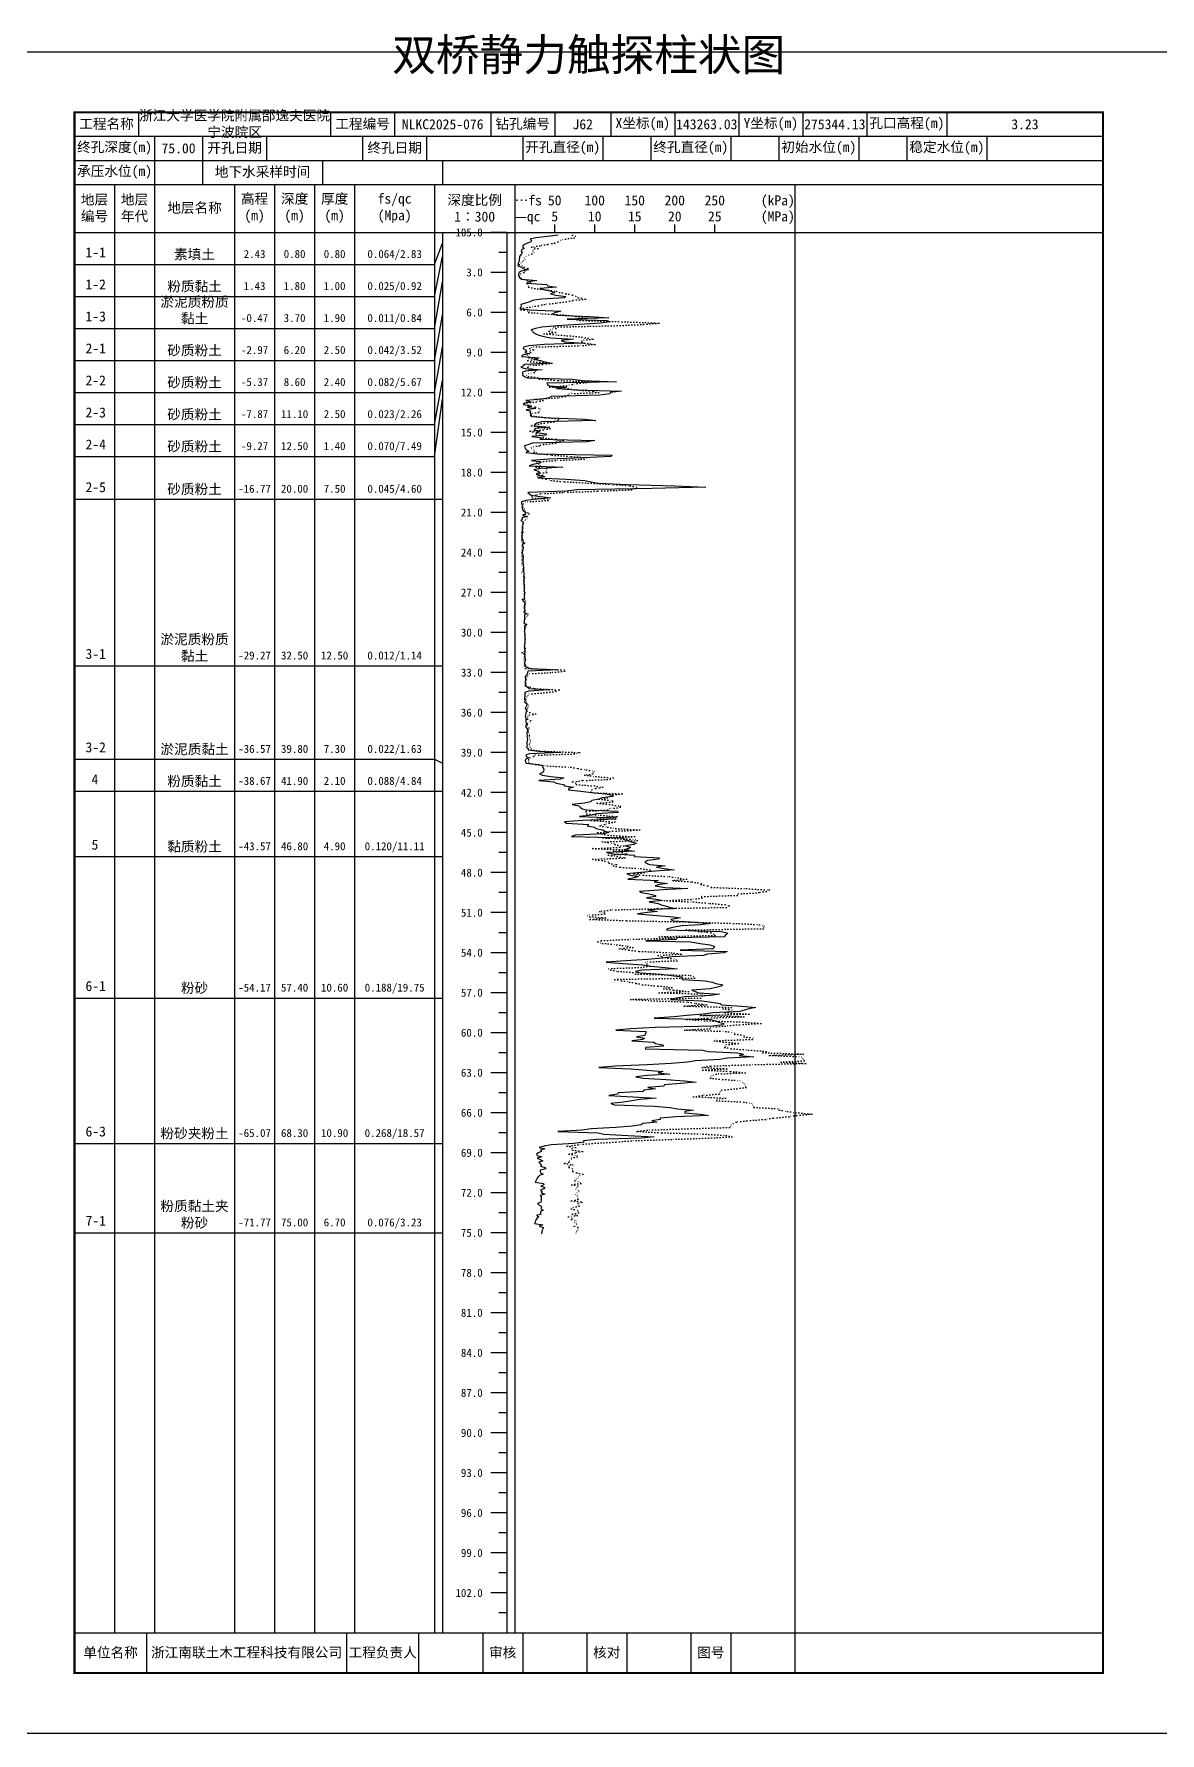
# Model space of a CAD drawing. Extents: x 297 to 65340, y 0 to 425.
# Drawn here: x 18423.9 to 18705.3, y 0 to 424.6 of the extents above; entities that cross this region are included whole.
import ezdxf
from ezdxf.enums import TextEntityAlignment as Align

# ---------------------------------------------------------------- set-up
doc = ezdxf.new("R2010")
doc.units = 0
doc.linetypes.add('DOT', pattern=[6.35, 0, -6.35])
doc.layers.add('FRAME', color=7, linetype='CONTINUOUS')
doc.layers.add('STRATUM', color=7, linetype='CONTINUOUS')
doc.styles.add('ST', font='')
doc.styles.get('ST').set_extended_font_data('SimSun')

msp = doc.modelspace()

# ---------------------------------------------------------------- linework, layer by layer
at = {"layer": 'FRAME', "color": 245, "linetype": 'Continuous'}
msp.add_lwpolyline([(18414, 0), (18711, 0), (18711, 420), (18414, 420)], close=True, dxfattribs=at)
at = {"layer": 'FRAME', "linetype": 'Continuous', "const_width": 0.5}
msp.add_lwpolyline([(18434, 15), (18691, 15), (18691, 405), (18434, 405)], close=True, dxfattribs=at)
at = {"layer": 'FRAME', "color": 0, "linetype": 'Continuous'}
for points in [[(18450, 405), (18450, 399)], [(18498, 405), (18498, 399)], [(18514, 405), (18514, 399)], [(18538, 405), (18538, 399)], [(18554, 405), (18554, 399)], [(18568, 405), (18568, 399)], [(18584, 405), (18584, 399)], [(18600, 405), (18600, 399)], [(18616, 405), (18616, 399)], [(18632, 405), (18632, 399)], [(18652, 405), (18652, 399)], [(18691, 405), (18691, 399)], [(18434, 399), (18691, 399)], [(18454, 399), (18454, 393)], [(18466, 399), (18466, 393)], [(18482, 399), (18482, 393)], [(18506, 399), (18506, 393)], [(18522, 399), (18522, 393)], [(18546, 399), (18546, 393)], [(18566, 399), (18566, 393)], [(18578, 399), (18578, 393)], [(18598, 399), (18598, 393)], [(18610, 399), (18610, 393)], [(18630, 399), (18630, 393)], [(18642, 399), (18642, 393)], [(18662, 399), (18662, 393)], [(18691, 399), (18691, 393)], [(18434, 393), (18691, 393)], [(18454, 393), (18454, 387)], [(18466, 393), (18466, 387)], [(18496, 393), (18496, 387)], [(18526, 393), (18526, 387)], [(18434, 387), (18691, 387)], [(18444, 387), (18444, 25)], [(18454, 387), (18454, 25)], [(18474, 387), (18474, 25)], [(18484, 387), (18484, 25)], [(18494, 387), (18494, 25)], [(18504, 387), (18504, 25)], [(18524, 387), (18524, 25)], [(18544, 387), (18544, 25)], [(18614, 387), (18614, 25)], [(18434, 375), (18691, 375)], [(18526, 375), (18526, 25)], [(18542, 375), (18542, 25)], [(18554, 375), (18554, 377)], [(18564, 375), (18564, 377)], [(18574, 375), (18574, 377)], [(18584, 375), (18584, 377)], [(18594, 375), (18594, 377)], [(18434, 25), (18691, 25)], [(18452, 25), (18452, 15)], [(18502, 25), (18502, 15)], [(18520, 25), (18520, 15)], [(18536, 25), (18536, 15)], [(18546, 25), (18546, 15)], [(18562, 25), (18562, 15)], [(18572, 25), (18572, 15)], [(18588, 25), (18588, 15)], [(18598, 25), (18598, 15)], [(18614, 25), (18614, 15)]]:
    msp.add_lwpolyline(points, dxfattribs=at)
at = {"layer": 'STRATUM', "linetype": 'Continuous'}
for points in [[(18542, 375), (18538, 375)], [(18554.86, 374.33), (18552.16, 374), (18549.24, 373.67), (18547.88, 373.33), (18548.18, 373), (18548.04, 372.67), (18547.2, 372.33), (18546.48, 372), (18546.02, 371.67), (18546.02, 371.33), (18546.38, 371), (18545.66, 370.67), (18545.6, 370.33), (18545.86, 370), (18545.72, 369.67), (18545.42, 369.33), (18545.18, 369), (18545.18, 368.67), (18545.08, 368.33), (18545.1, 368), (18545.04, 367.67), (18544.9, 367.33), (18544.9, 367), (18544.78, 366.67), (18545.7, 366.33), (18546.06, 366), (18547.46, 365.67), (18545.58, 365.33), (18545.12, 365), (18544.98, 364.67), (18544.94, 364.33), (18545, 364), (18545.28, 363.67), (18545.66, 363.33), (18549.52, 363), (18547.58, 362.67), (18546.94, 362.33), (18552.04, 362), (18552.22, 361.67), (18554.48, 361.33), (18550.32, 361), (18551.52, 360.67), (18553.1, 360.33), (18554.04, 360), (18552.92, 359.67), (18554.24, 359.33), (18556.74, 359), (18556.42, 358.67), (18550.68, 358.33), (18548.46, 358), (18547.8, 357.67), (18546.68, 357.33), (18545.52, 357), (18545.6, 356.67), (18545.54, 356.33), (18545.32, 356), (18547.66, 355.67), (18555.5, 355.33), (18554.28, 355), (18553.46, 354.67), (18554.58, 354.33), (18562.76, 354), (18567.52, 353.67), (18557.14, 353.33), (18567.04, 353), (18567.88, 352.67), (18565.48, 352.33), (18560.1, 352), (18554.58, 351.67), (18550.76, 351.33), (18549.2, 351), (18548.12, 350.67), (18548.42, 350.33), (18548.6, 350), (18549.28, 349.67), (18550.06, 349.33), (18551.28, 349), (18552.94, 348.67), (18558.66, 348.33), (18555.64, 348), (18556.42, 347.67), (18561.3, 347.33), (18551.34, 347), (18547.52, 346.67), (18546.16, 346.33), (18546.14, 346), (18546.72, 345.67), (18547.02, 345.33), (18546.56, 345), (18547.7, 344.67), (18545.92, 344.33), (18545.74, 344), (18550.1, 343.67), (18548.8, 343.33), (18550.46, 343), (18551.54, 342.67), (18553.22, 342.33), (18546.5, 342), (18546.14, 341.67), (18545.56, 341.33), (18546.54, 341), (18550.9, 340.67), (18546.6, 340.33), (18545.84, 340), (18546.04, 339.67), (18545.92, 339.33), (18546.44, 339), (18547.24, 338.67), (18558.3, 338.33), (18561.02, 338), (18569.44, 337.67), (18552, 337.33), (18552.18, 337), (18552.72, 336.67), (18557.06, 336.33), (18554.5, 336), (18559.42, 335.67), (18570.66, 335.33), (18567.84, 335), (18567.78, 334.67), (18565.24, 334.33), (18553.22, 334), (18552.62, 333.67), (18550.98, 333.33), (18546.76, 333), (18548.14, 332.67), (18546.54, 332.33), (18546.12, 332), (18548.16, 331.67), (18547.22, 331.33), (18549.32, 331), (18546.86, 330.67), (18547.92, 330.33), (18547.8, 330), (18548.02, 329.67), (18547.9, 329.33), (18548.28, 329), (18552.96, 328.67), (18561.6, 328.33), (18564.26, 328), (18550.72, 327.67), (18549.5, 327.33), (18549.06, 327), (18548.9, 326.67), (18552.76, 326.33), (18549.14, 326), (18548.9, 325.67), (18550.24, 325.33), (18549.48, 325), (18551.98, 324.67), (18551.72, 324.33), (18548.26, 324), (18551.12, 323.67), (18550.32, 323.33), (18564.04, 323), (18562.04, 322.67), (18548.38, 322.33), (18547.56, 322), (18546.48, 321.67), (18546.52, 321.33), (18546.58, 321), (18546.92, 320.67), (18547.56, 320.33), (18546.82, 320), (18549.66, 319.67), (18568.36, 319.33), (18568.06, 319), (18561.22, 318.67), (18552.54, 318.33), (18548.16, 318), (18550.64, 317.67), (18550.28, 317.33), (18548.54, 317), (18547.6, 316.67), (18556.04, 316.33), (18550.52, 316), (18548.8, 315.67), (18549.92, 315.33), (18550.32, 315), (18549.4, 314.67), (18549.84, 314.33), (18551.58, 314), (18549.74, 313.67), (18556.9, 313.33), (18561.5, 313), (18563.14, 312.67), (18564.96, 312.33), (18572.16, 312), (18584.04, 311.67), (18591.8, 311.33), (18578.32, 311), (18559.62, 310.67), (18556.88, 310.33), (18547.26, 310), (18547.72, 309.67), (18548.1, 309.33), (18550.36, 309), (18553.04, 308.67), (18549.62, 308.33), (18546.78, 308), (18545.68, 307.67), (18545.66, 307.33), (18545.82, 307), (18545.86, 306.67), (18545.8, 306.33), (18545.94, 306), (18545.92, 305.67), (18546.26, 305.33), (18546.76, 305), (18546.74, 304.67), (18545.94, 304.33), (18546.86, 304), (18545.86, 303.67), (18545.9, 303.33), (18545.56, 303), (18546.08, 302.67), (18546, 302.33), (18546.04, 302), (18545.94, 301.67), (18545.92, 301.33), (18546.04, 301), (18545.9, 300.67), (18545.92, 300.33), (18546.02, 300), (18545.76, 299.67), (18545.9, 299.33), (18545.8, 299), (18545.86, 298.67), (18545.9, 298.33), (18546.08, 298), (18545.96, 297.67), (18546.5, 297.33), (18545.94, 297), (18545.98, 296.67), (18546.1, 296.33), (18546.1, 296), (18545.9, 295.67), (18545.92, 295.33), (18545.9, 295), (18545.94, 294.67), (18546, 294.33), (18546.14, 294), (18546.14, 293.67), (18546.04, 293.33), (18546.02, 293), (18546.12, 292.67), (18546.02, 292.33), (18546.22, 292), (18546.12, 291.67), (18546.24, 291.33), (18546.18, 291), (18546.22, 290.67), (18546.18, 290.33), (18546.32, 290), (18546.32, 289.67), (18546.3, 289.33), (18546.22, 289), (18546.46, 288.67), (18546.28, 288.33), (18546.32, 288), (18546.26, 287.67), (18546.32, 287.33), (18546.38, 287), (18546.38, 286.67), (18546.38, 286.33), (18546.36, 286), (18546.34, 285.67), (18546.28, 285.33), (18546.5, 285), (18546.32, 284.67), (18546.44, 284.33), (18546.4, 284), (18546.4, 283.67), (18546.46, 283.33), (18545.98, 283), (18546.46, 282.67), (18546.5, 282.33), (18546.44, 282), (18546.48, 281.67), (18546.28, 281.33), (18546.44, 281), (18546.5, 280.67), (18546.5, 280.33), (18546.32, 280), (18546.96, 279.67), (18546.48, 279.33), (18546.46, 279), (18546.42, 278.67), (18546.46, 278.33), (18546.38, 278), (18546.38, 277.67), (18546.3, 277.33), (18547, 277), (18546.48, 276.67), (18546.44, 276.33), (18546.48, 276), (18546.48, 275.67), (18546.34, 275.33), (18546.42, 275), (18546.5, 274.67), (18546.5, 274.33), (18546.54, 274), (18546.5, 273.67), (18546.5, 273.33), (18546.54, 273), (18546.52, 272.67), (18546.52, 272.33), (18546.46, 272), (18546.48, 271.67), (18546.4, 271.33), (18546.6, 271), (18546.56, 270.67), (18546.54, 270.33), (18546.5, 270), (18546.2, 269.67), (18546.56, 269.33), (18546.54, 269), (18546.5, 268.67), (18546.7, 268.33), (18546.62, 268), (18546.56, 267.67), (18546.44, 267.33), (18546.58, 267), (18546.74, 266.67), (18546.84, 266.33), (18548.2, 266), (18554.68, 265.67), (18547.32, 265.33), (18547.2, 265), (18547.14, 264.67), (18546.94, 264.33), (18546.62, 264), (18546.6, 263.67), (18546.7, 263.33), (18546.68, 263), (18546.52, 262.67), (18546.74, 262.33), (18546.68, 262), (18546.8, 261.67), (18547.18, 261.33), (18547.56, 261), (18552.44, 260.67), (18547.5, 260.33), (18546.5, 260), (18546.5, 259.67), (18546.5, 259.33), (18546.5, 259), (18546.44, 258.67), (18546.42, 258.33), (18546.64, 258), (18546.48, 257.67), (18546.88, 257.33), (18547, 257), (18546.94, 256.67), (18546.76, 256.33), (18546.58, 256), (18547, 255.67), (18546.84, 255.33), (18546.82, 255), (18546.78, 254.67), (18546.74, 254.33), (18546.64, 254), (18546.76, 253.67), (18546.76, 253.33), (18546.82, 253), (18546.82, 252.67), (18546.86, 252.33), (18547.2, 252), (18546.7, 251.67), (18546.82, 251.33), (18547.02, 251), (18547.28, 250.67), (18547.12, 250.33), (18547.06, 250), (18547.02, 249.67), (18547.14, 249.33), (18547.06, 249), (18547.2, 248.67), (18547.1, 248.33), (18547.24, 248), (18547.02, 247.67), (18547.02, 247.33), (18547, 247), (18547.08, 246.67), (18546.94, 246.33), (18547.4, 246), (18547.36, 245.67), (18549.98, 245.33), (18555.62, 245), (18547.64, 244.67), (18546.82, 244.33), (18546.88, 244), (18547.64, 243.67), (18546.76, 243.33), (18546.6, 243), (18546.66, 242.67), (18546.84, 242.33), (18549.96, 242), (18551.1, 241.67), (18550.96, 241.33), (18551.16, 241), (18551.3, 240.67), (18551.2, 240.33), (18550.98, 240), (18550.16, 239.67), (18550.92, 239.33), (18552.92, 239), (18556.28, 238.67), (18555.44, 238.33), (18550.04, 238), (18553.74, 237.67), (18554.34, 237.33), (18556.22, 237), (18556.42, 236.67), (18558.68, 236.33), (18557.46, 236), (18557.44, 235.67), (18560.56, 235.33), (18563.2, 235), (18566.66, 234.67), (18568.52, 234.33), (18568.54, 234), (18565.84, 233.67), (18565.02, 233.33), (18563.28, 233), (18562.96, 232.67), (18561.46, 232.33), (18558.34, 232), (18560, 231.67), (18560.32, 231.33), (18560.6, 231), (18561.84, 230.67), (18569.66, 230.33), (18569.82, 230), (18564.46, 229.67), (18563.28, 229.33), (18560.16, 229), (18569.18, 228.67), (18569.26, 228.33), (18560.92, 228), (18556.44, 227.67), (18556.92, 227.33), (18562.5, 227), (18562.1, 226.67), (18563.92, 226.33), (18564.28, 226), (18566.04, 225.67), (18566.54, 225.33), (18567.44, 225), (18566.22, 224.67), (18559.18, 224.33), (18558.22, 224), (18571.32, 223.67), (18571.04, 223.33), (18572.4, 223), (18573.12, 222.67), (18574.34, 222.33), (18573.78, 222), (18571.66, 221.67), (18572.96, 221.33), (18572.5, 221), (18571.28, 220.67), (18573.96, 220.33), (18566.96, 220), (18568.7, 219.67), (18573.96, 219.33), (18573.82, 219), (18580.2, 218.67), (18580.02, 218.33), (18577.16, 218), (18576.5, 217.67), (18576.86, 217.33), (18577.72, 217), (18581.6, 216.67), (18579.44, 216.33), (18581.28, 216), (18583.84, 215.67), (18579.14, 215.33), (18575.52, 215), (18572.02, 214.67), (18572.92, 214.33), (18574.9, 214), (18573.86, 213.67), (18572.28, 213.33), (18579.88, 213), (18578.86, 212.67), (18582.18, 212.33), (18580.22, 212), (18579.14, 211.67), (18581.56, 211.33), (18587.24, 211), (18581.1, 210.67), (18575.16, 210.33), (18575.7, 210), (18577.48, 209.67), (18579.24, 209.33), (18579.08, 209), (18576.9, 208.67), (18579.82, 208.33), (18580.9, 208), (18577.62, 207.67), (18579.84, 207.33), (18580.34, 207), (18581.62, 206.67), (18582.9, 206.33), (18584.54, 206), (18577.3, 205.67), (18579.7, 205.33), (18577.16, 205), (18574.7, 204.67), (18579.48, 204.33), (18583.56, 204), (18585.42, 203.67), (18583.02, 203.33), (18583.58, 203), (18587.88, 202.67), (18592.96, 202.33), (18590.54, 202), (18585.7, 201.67), (18583.52, 201.33), (18582.22, 201), (18581.9, 200.67), (18595.58, 200.33), (18597.12, 200), (18597.1, 199.67), (18596.62, 199.33), (18596.38, 199), (18584.54, 198.67), (18584.32, 198.33), (18576.8, 198), (18587.92, 197.67), (18590.32, 197.33), (18592.78, 197), (18593.86, 196.67), (18593.8, 196.33), (18593.52, 196), (18585.34, 195.67), (18597.1, 195.33), (18596.28, 195), (18592.14, 194.67), (18591.2, 194.33), (18583.26, 194), (18580.94, 193.67), (18577.16, 193.33), (18571.8, 193), (18566.84, 192.67), (18571.02, 192.33), (18576.02, 192), (18578.04, 191.67), (18581.62, 191.33), (18584.58, 191), (18575.88, 190.67), (18574.16, 190.33), (18575.34, 190), (18580.58, 189.67), (18583.2, 189.33), (18585.84, 189), (18585.68, 188.67), (18585.92, 188.33), (18591.56, 188), (18593.38, 187.67), (18594.22, 187.33), (18596.02, 187), (18595.62, 186.67), (18594.22, 186.33), (18592.86, 186), (18588.28, 185.67), (18589.1, 185.33), (18590.02, 185), (18595.2, 184.67), (18592.98, 184.33), (18586.5, 184), (18584.46, 183.67), (18582.94, 183.33), (18590.78, 183), (18593.14, 182.67), (18595.36, 182.33), (18595.66, 182), (18600.76, 181.67), (18604.24, 181.33), (18602.5, 181), (18601.4, 180.67), (18600.24, 180.33), (18593.54, 180), (18591.14, 179.67), (18586.92, 179.33), (18583.86, 179), (18578.82, 178.67), (18592.9, 178.33), (18594.22, 178), (18594.92, 177.67), (18596.26, 177.33), (18596.08, 177), (18593.52, 176.67), (18579.14, 176.33), (18572.94, 176), (18569.3, 175.67), (18576.78, 175.33), (18576.74, 175), (18576.58, 174.67), (18576.52, 174.33), (18574.46, 174), (18576.46, 173.67), (18576.04, 173.33), (18573.24, 173), (18578.76, 172.67), (18579.16, 172.33), (18580.9, 172), (18581.18, 171.67), (18576.74, 171.33), (18576.58, 171), (18591.04, 170.67), (18592.36, 170.33), (18599.68, 170), (18601.14, 169.67), (18600.08, 169.33), (18603.72, 169), (18597.18, 168.67), (18595.24, 168.33), (18589.2, 168), (18587.2, 167.67), (18583.14, 167.33), (18577.1, 167), (18569.08, 166.67), (18565.06, 166.33), (18573.02, 166), (18577, 165.67), (18580.98, 165.33), (18579.82, 165), (18582.74, 164.67), (18577.22, 164.33), (18574.26, 164), (18576.02, 163.67), (18581.84, 163.33), (18586.42, 163), (18589.38, 162.67), (18585.4, 162.33), (18581.36, 162), (18581.3, 161.67), (18577.24, 161.33), (18579.2, 161), (18576.28, 160.67), (18575.98, 160.33), (18569.82, 160), (18569.7, 159.67), (18567.56, 159.33), (18573.5, 159), (18579.38, 158.67), (18575.34, 158.33), (18573.26, 158), (18571.22, 157.67), (18568, 157.33), (18568.9, 157), (18578.84, 156.67), (18582.8, 156.33), (18584.72, 156), (18588.66, 155.67), (18586.54, 155.33), (18586.52, 155), (18590.46, 154.67), (18592.44, 154.33), (18584.34, 154), (18580.34, 153.67), (18580.32, 153.33), (18578.3, 153), (18579.52, 152.67), (18576.02, 152.33), (18575.62, 152), (18573.38, 151.67), (18569.24, 151.33), (18563.08, 151), (18560.88, 150.67), (18554.78, 150.33), (18564.86, 150), (18566.24, 149.67), (18572.3, 149.33), (18578.88, 149), (18575.62, 148.67), (18564.5, 148.33), (18561.18, 148), (18561.24, 147.67), (18558.74, 147.33), (18553.12, 147), (18551.38, 146.67), (18550.08, 146.33), (18551.54, 146), (18550.42, 145.67), (18550.68, 145.33), (18549.84, 145), (18549.44, 144.67), (18549.6, 144.33), (18550.78, 144), (18549.64, 143.67), (18550.36, 143.33), (18551.02, 143), (18550, 142.67), (18550.4, 142.33), (18550.66, 142), (18550.46, 141.67), (18551.54, 141.33), (18551.74, 141), (18550.38, 140.67), (18550.4, 140.33), (18550.42, 140), (18551.12, 139.67), (18550.2, 139.33), (18549.84, 139), (18549.6, 138.67), (18549.44, 138.33), (18549.28, 138), (18549.14, 137.67), (18551.18, 137.33), (18551.24, 137), (18550.54, 136.67), (18551.56, 136.33), (18551.26, 136), (18550.42, 135.67), (18550.84, 135.33), (18550.62, 135), (18551.54, 134.67), (18550.4, 134.33), (18550.6, 134), (18550.64, 133.67), (18550.64, 133.33), (18550.64, 133), (18550.5, 132.67), (18549.7, 132.33), (18550.06, 132), (18550.6, 131.67), (18550.68, 131.33), (18550.5, 131), (18551.08, 130.67), (18550.42, 130.33), (18550.48, 130), (18550.5, 129.67), (18549.42, 129.33), (18550.02, 129), (18549.58, 128.67), (18549.36, 128.33), (18549.22, 128), (18549.1, 127.67), (18548.98, 127.33), (18551.06, 127), (18550.12, 126.67), (18551.2, 126.33), (18551.04, 126), (18550.9, 125.67), (18550.82, 125.33), (18550.76, 125), (18550.62, 124.67)], [(18524, 367), (18526, 372.33)], [(18542, 370), (18540, 370)], [(18434, 367), (18444, 367)], [(18444, 367), (18454, 367)], [(18454, 367), (18474, 367)], [(18474, 367), (18484, 367)], [(18484, 367), (18494, 367)], [(18494, 367), (18504, 367)], [(18504, 367), (18524, 367)], [(18524, 359), (18526, 369)], [(18524, 351), (18526, 362.67)], [(18542, 365), (18538, 365)], [(18434, 359), (18444, 359)], [(18444, 359), (18454, 359)], [(18454, 359), (18474, 359)], [(18474, 359), (18484, 359)], [(18484, 359), (18494, 359)], [(18494, 359), (18504, 359)], [(18504, 359), (18524, 359)], [(18542, 360), (18540, 360)], [(18524, 343), (18526, 354.33)], [(18542, 355), (18538, 355)], [(18434, 351), (18444, 351)], [(18444, 351), (18454, 351)], [(18454, 351), (18474, 351)], [(18474, 351), (18484, 351)], [(18484, 351), (18494, 351)], [(18494, 351), (18504, 351)], [(18504, 351), (18524, 351)], [(18542, 350), (18540, 350)], [(18524, 335), (18526, 346.33)], [(18542, 345), (18538, 345)], [(18434, 343), (18444, 343)], [(18444, 343), (18454, 343)], [(18454, 343), (18474, 343)], [(18474, 343), (18484, 343)], [(18484, 343), (18494, 343)], [(18494, 343), (18504, 343)], [(18504, 343), (18524, 343)], [(18542, 340), (18540, 340)], [(18524, 327), (18526, 338)], [(18434, 335), (18444, 335)], [(18444, 335), (18454, 335)], [(18454, 335), (18474, 335)], [(18474, 335), (18484, 335)], [(18484, 335), (18494, 335)], [(18494, 335), (18504, 335)], [(18504, 335), (18524, 335)], [(18524, 319), (18526, 333.33)], [(18542, 335), (18538, 335)], [(18434, 327), (18444, 327)], [(18444, 327), (18454, 327)], [(18454, 327), (18474, 327)], [(18474, 327), (18484, 327)], [(18484, 327), (18494, 327)], [(18494, 327), (18504, 327)], [(18504, 327), (18524, 327)], [(18542, 330), (18540, 330)], [(18542, 325), (18538, 325)], [(18434, 319), (18444, 319)], [(18444, 319), (18454, 319)], [(18454, 319), (18474, 319)], [(18474, 319), (18484, 319)], [(18484, 319), (18494, 319)], [(18494, 319), (18504, 319)], [(18504, 319), (18524, 319)], [(18542, 320), (18540, 320)], [(18542, 315), (18538, 315)], [(18542, 310), (18540, 310)], [(18434, 308.33), (18444, 308.33)], [(18444, 308.33), (18454, 308.33)], [(18454, 308.33), (18474, 308.33)], [(18474, 308.33), (18484, 308.33)], [(18484, 308.33), (18494, 308.33)], [(18494, 308.33), (18504, 308.33)], [(18504, 308.33), (18524, 308.33)], [(18524, 308.33), (18526, 308.33)], [(18542, 305), (18538, 305)], [(18542, 300), (18540, 300)], [(18542, 295), (18538, 295)], [(18542, 290), (18540, 290)], [(18542, 285), (18538, 285)], [(18542, 280), (18540, 280)], [(18542, 275), (18538, 275)], [(18542, 270), (18540, 270)], [(18434, 266.67), (18444, 266.67)], [(18444, 266.67), (18454, 266.67)], [(18454, 266.67), (18474, 266.67)], [(18474, 266.67), (18484, 266.67)], [(18484, 266.67), (18494, 266.67)], [(18494, 266.67), (18504, 266.67)], [(18504, 266.67), (18524, 266.67)], [(18524, 266.67), (18526, 266.67)], [(18542, 265), (18538, 265)], [(18542, 260), (18540, 260)], [(18542, 255), (18538, 255)], [(18542, 250), (18540, 250)], [(18434, 243.33), (18444, 243.33)], [(18444, 243.33), (18454, 243.33)], [(18454, 243.33), (18474, 243.33)], [(18474, 243.33), (18484, 243.33)], [(18484, 243.33), (18494, 243.33)], [(18494, 243.33), (18504, 243.33)], [(18504, 243.33), (18524, 243.33)], [(18524, 243.33), (18526, 242.33)], [(18542, 245), (18538, 245)], [(18542, 240), (18540, 240)], [(18434, 235.33), (18444, 235.33)], [(18444, 235.33), (18454, 235.33)], [(18454, 235.33), (18474, 235.33)], [(18474, 235.33), (18484, 235.33)], [(18484, 235.33), (18494, 235.33)], [(18494, 235.33), (18504, 235.33)], [(18504, 235.33), (18524, 235.33)], [(18524, 235.33), (18526, 235.33)], [(18542, 235), (18538, 235)], [(18542, 230), (18540, 230)], [(18542, 225), (18538, 225)], [(18434, 219), (18444, 219)], [(18444, 219), (18454, 219)], [(18454, 219), (18474, 219)], [(18474, 219), (18484, 219)], [(18484, 219), (18494, 219)], [(18494, 219), (18504, 219)], [(18504, 219), (18524, 219)], [(18524, 219), (18526, 219)], [(18542, 220), (18540, 220)], [(18542, 215), (18538, 215)], [(18542, 210), (18540, 210)], [(18542, 205), (18538, 205)], [(18542, 200), (18540, 200)], [(18542, 195), (18538, 195)], [(18542, 190), (18540, 190)], [(18434, 183.67), (18444, 183.67)], [(18444, 183.67), (18454, 183.67)], [(18454, 183.67), (18474, 183.67)], [(18474, 183.67), (18484, 183.67)], [(18484, 183.67), (18494, 183.67)], [(18494, 183.67), (18504, 183.67)], [(18504, 183.67), (18524, 183.67)], [(18524, 183.67), (18526, 183.67)], [(18542, 185), (18538, 185)], [(18542, 180), (18540, 180)], [(18542, 175), (18538, 175)], [(18542, 170), (18540, 170)], [(18542, 165), (18538, 165)], [(18542, 160), (18540, 160)], [(18542, 155), (18538, 155)], [(18542, 150), (18540, 150)], [(18434, 147.33), (18444, 147.33)], [(18444, 147.33), (18454, 147.33)], [(18454, 147.33), (18474, 147.33)], [(18474, 147.33), (18484, 147.33)], [(18484, 147.33), (18494, 147.33)], [(18494, 147.33), (18504, 147.33)], [(18504, 147.33), (18524, 147.33)], [(18524, 147.33), (18526, 147.33)], [(18542, 145), (18538, 145)], [(18542, 140), (18540, 140)], [(18542, 135), (18538, 135)], [(18542, 130), (18540, 130)], [(18434, 125), (18444, 125)], [(18444, 125), (18454, 125)], [(18454, 125), (18474, 125)], [(18474, 125), (18484, 125)], [(18484, 125), (18494, 125)], [(18494, 125), (18504, 125)], [(18504, 125), (18524, 125)], [(18524, 125), (18526, 125)], [(18542, 125), (18538, 125)], [(18542, 120), (18540, 120)], [(18542, 115), (18538, 115)], [(18542, 110), (18540, 110)], [(18542, 105), (18538, 105)], [(18542, 100), (18540, 100)], [(18542, 95), (18538, 95)], [(18542, 90), (18540, 90)], [(18542, 85), (18538, 85)], [(18542, 80), (18540, 80)], [(18542, 75), (18538, 75)], [(18542, 70), (18540, 70)], [(18542, 65), (18538, 65)], [(18542, 60), (18540, 60)], [(18542, 55), (18538, 55)], [(18542, 50), (18540, 50)], [(18542, 45), (18538, 45)], [(18542, 40), (18540, 40)], [(18542, 35), (18538, 35)], [(18542, 30), (18540, 30)]]:
    msp.add_lwpolyline(points, dxfattribs=at)
at = {"layer": 'STRATUM', "linetype": 'DOT', "ltscale": 0.1}
msp.add_lwpolyline([(18558.44, 374.33), (18559.24, 374), (18558.9, 373.67), (18556.66, 373.33), (18555.44, 373), (18554.82, 372.67), (18553.98, 372.33), (18552.2, 372), (18550.24, 371.67), (18548.32, 371.33), (18549.76, 371), (18548.68, 370.67), (18548.44, 370.33), (18548.84, 370), (18548.28, 369.67), (18547.52, 369.33), (18546.9, 369), (18546.28, 368.67), (18546.62, 368.33), (18546.28, 368), (18545.96, 367.67), (18545.64, 367.33), (18545.08, 367), (18545.8, 366.67), (18546.38, 366.33), (18547.32, 366), (18546.56, 365.67), (18546.56, 365.33), (18546.26, 365), (18545.54, 364.67), (18545.24, 364.33), (18545.12, 364), (18545.56, 363.67), (18545.82, 363.33), (18547.22, 363), (18547.92, 362.67), (18547.14, 362.33), (18547.04, 362), (18547.36, 361.67), (18547.56, 361.33), (18549.02, 361), (18551.64, 360.67), (18554.46, 360.33), (18555.18, 360), (18556.82, 359.67), (18558.44, 359.33), (18559.52, 359), (18559.96, 358.67), (18561.66, 358.33), (18558.42, 358), (18556.86, 357.67), (18554.24, 357.33), (18551.48, 357), (18549.88, 356.67), (18547.82, 356.33), (18546.1, 356), (18545.64, 355.67), (18547.5, 355.33), (18547.52, 355), (18550.96, 354.67), (18556.84, 354.33), (18559.36, 354), (18562.06, 353.67), (18558.88, 353.33), (18560.38, 353), (18570.84, 352.67), (18580.02, 352.33), (18576.22, 352), (18568.86, 351.67), (18553.66, 351.33), (18554.24, 351), (18553.06, 350.67), (18552.62, 350.33), (18554.2, 350), (18551.38, 349.67), (18554.94, 349.33), (18559.36, 349), (18561.64, 348.67), (18563.52, 348.33), (18560.82, 348), (18560.8, 347.67), (18561.52, 347.33), (18564, 347), (18559.76, 346.67), (18548.24, 346.33), (18547.8, 346), (18548.7, 345.67), (18547.8, 345.33), (18547.96, 345), (18547.14, 344.67), (18547.08, 344.33), (18547.48, 344), (18547.64, 343.67), (18549.62, 343.33), (18547.28, 343), (18548.06, 342.67), (18553.32, 342.33), (18550.86, 342), (18547.5, 341.67), (18547.32, 341.33), (18548.08, 341), (18547.6, 340.67), (18549.3, 340.33), (18548.84, 340), (18547.44, 339.67), (18546.98, 339.33), (18547.46, 339), (18550.06, 338.67), (18550.2, 338.33), (18554.92, 338), (18563.36, 337.67), (18560.34, 337.33), (18558.36, 337), (18556.94, 336.67), (18552.78, 336.33), (18557.34, 336), (18558.92, 335.67), (18563.7, 335.33), (18564.94, 335), (18557.64, 334.67), (18557.38, 334.33), (18556.62, 334), (18554.78, 333.67), (18548.96, 333.33), (18551, 333), (18549.34, 332.67), (18547.02, 332.33), (18547.32, 332), (18547.4, 331.67), (18549.16, 331.33), (18550.18, 331), (18550.38, 330.67), (18550.08, 330.33), (18549.96, 330), (18548.06, 329.67), (18548.08, 329.33), (18549.34, 329), (18552.62, 328.67), (18555, 328.33), (18554.78, 328), (18553.74, 327.67), (18551.38, 327.33), (18549.18, 327), (18548.24, 326.67), (18550.04, 326.33), (18552.8, 326), (18551.08, 325.67), (18547.84, 325.33), (18549.62, 325), (18549.4, 324.67), (18550.46, 324.33), (18551.08, 324), (18551.1, 323.67), (18554.34, 323.33), (18556.1, 323), (18554.36, 322.67), (18554.18, 322.33), (18551.2, 322), (18550.14, 321.67), (18548.12, 321.33), (18548.24, 321), (18548.66, 320.67), (18549, 320.33), (18548.76, 320), (18550.66, 319.67), (18553.38, 319.33), (18558.2, 319), (18561.96, 318.67), (18561.38, 318.33), (18554.12, 318), (18550.34, 317.67), (18549.36, 317.33), (18549.92, 317), (18550.4, 316.67), (18549.36, 316.33), (18551.98, 316), (18551.96, 315.67), (18551.76, 315.33), (18551.92, 315), (18550.08, 314.67), (18550.92, 314.33), (18549.62, 314), (18550.24, 313.67), (18551.88, 313.33), (18553.16, 313), (18556.52, 312.67), (18562.4, 312.33), (18568.78, 312), (18572.88, 311.67), (18574.54, 311.33), (18574.2, 311), (18573.14, 310.67), (18564.6, 310.33), (18555.98, 310), (18550.4, 309.67), (18549.24, 309.33), (18548.18, 309), (18548.46, 308.67), (18552.48, 308.33), (18552.32, 308), (18546.68, 307.67), (18546.16, 307.33), (18546.04, 307), (18546.02, 306.67), (18546, 306.33), (18546.42, 306), (18546.36, 305.67), (18546.54, 305.33), (18547.26, 305), (18547.52, 304.67), (18546.32, 304.33), (18547.12, 304), (18547.14, 303.67), (18546.74, 303.33), (18546.58, 303), (18546.14, 302.67), (18546.26, 302.33), (18546, 302), (18545.88, 301.67), (18545.8, 301.33), (18545.88, 301), (18545.76, 300.67), (18545.7, 300.33), (18545.64, 300), (18545.88, 299.67), (18545.7, 299.33), (18545.76, 299), (18545.68, 298.67), (18545.7, 298.33), (18545.64, 298), (18545.78, 297.67), (18546.04, 297.33), (18545.96, 297), (18545.7, 296.67), (18545.96, 296.33), (18546.02, 296), (18546.08, 295.67), (18545.76, 295.33), (18545.7, 295), (18545.7, 294.67), (18545.82, 294.33), (18545.78, 294), (18545.76, 293.67), (18545.76, 293.33), (18545.82, 293), (18545.82, 292.67), (18545.8, 292.33), (18545.78, 292), (18546.02, 291.67), (18546.34, 291.33), (18546.08, 291), (18545.92, 290.67), (18545.96, 290.33), (18545.66, 290), (18546.28, 289.67), (18546.22, 289.33), (18546.36, 289), (18546.28, 288.67), (18546.18, 288.33), (18546.22, 288), (18546.18, 287.67), (18546.24, 287.33), (18546.22, 287), (18546.3, 286.67), (18546.46, 286.33), (18546.42, 286), (18546.34, 285.67), (18546.26, 285.33), (18546.42, 285), (18546.54, 284.67), (18546.44, 284.33), (18546.48, 284), (18546.56, 283.67), (18545.96, 283.33), (18546.64, 283), (18546.66, 282.67), (18546.66, 282.33), (18546.64, 282), (18546.64, 281.67), (18546.62, 281.33), (18546.34, 281), (18546.38, 280.67), (18546.32, 280.33), (18546.42, 280), (18547.36, 279.67), (18547.24, 279.33), (18547.1, 279), (18546.72, 278.67), (18546.68, 278.33), (18546.4, 278), (18546.4, 277.67), (18546.34, 277.33), (18546.7, 277), (18546.8, 276.67), (18546.74, 276.33), (18546.66, 276), (18546.56, 275.67), (18546.48, 275.33), (18546.46, 275), (18546.46, 274.67), (18546.48, 274.33), (18546.52, 274), (18546.66, 273.67), (18546.62, 273.33), (18546.54, 273), (18546.5, 272.67), (18546.48, 272.33), (18546.48, 272), (18546.4, 271.67), (18546.5, 271.33), (18546.4, 271), (18546.52, 270.67), (18546.34, 270.33), (18545.84, 270), (18546.68, 269.67), (18546.5, 269.33), (18546.38, 269), (18546.3, 268.67), (18546.32, 268.33), (18546.44, 268), (18546.4, 267.67), (18546.4, 267.33), (18546.48, 267), (18546.48, 266.67), (18547.28, 266.33), (18546.74, 266), (18556.34, 265.67), (18556.42, 265.33), (18552.96, 265), (18547.18, 264.67), (18547.2, 264.33), (18547.08, 264), (18546.94, 263.67), (18546.86, 263.33), (18546.8, 263), (18546.8, 262.67), (18546.66, 262.33), (18546.54, 262), (18546.74, 261.67), (18547.9, 261.33), (18549, 261), (18555.14, 260.67), (18554.26, 260.33), (18552.04, 260), (18547.64, 259.67), (18547.32, 259.33), (18547.12, 259), (18546.82, 258.67), (18546.86, 258.33), (18546.7, 258), (18546.9, 257.67), (18547, 257.33), (18547.26, 257), (18547.38, 256.67), (18547.3, 256.33), (18547.14, 256), (18547, 255.67), (18547.06, 255.33), (18547.8, 255), (18549.22, 254.67), (18547.62, 254.33), (18547.2, 254), (18547.2, 253.67), (18547.22, 253.33), (18548.04, 253), (18547.88, 252.67), (18547.28, 252.33), (18547.1, 252), (18547.18, 251.67), (18547.5, 251.33), (18547.52, 251), (18547.48, 250.67), (18547.52, 250.33), (18547.38, 250), (18547.66, 249.67), (18547.6, 249.33), (18547.6, 249), (18547.64, 248.67), (18547.78, 248.33), (18548, 248), (18547.92, 247.67), (18547.74, 247.33), (18547.6, 247), (18547.66, 246.67), (18547.9, 246.33), (18548.2, 246), (18548, 245.67), (18551.64, 245.33), (18560.22, 245), (18558.84, 244.67), (18548.94, 244.33), (18548.72, 244), (18548.04, 243.67), (18547.42, 243.33), (18547.44, 243), (18547.48, 242.67), (18547.64, 242.33), (18549.34, 242), (18552.2, 241.67), (18558.04, 241.33), (18559.9, 241), (18561.98, 240.67), (18563.94, 240.33), (18563.7, 240), (18563.44, 239.67), (18561.52, 239.33), (18564.26, 239), (18568.6, 238.67), (18567.88, 238.33), (18560.86, 238), (18558.42, 237.67), (18559.16, 237.33), (18559.44, 237), (18563.92, 236.67), (18565.92, 236.33), (18564.16, 236), (18563.28, 235.67), (18563, 235.33), (18563.3, 235), (18570.84, 234.67), (18567.94, 234.33), (18567.76, 234), (18567.14, 233.67), (18565.12, 233.33), (18568.42, 233), (18568.42, 232.67), (18564.64, 232.33), (18567.7, 232), (18570.36, 231.67), (18570.32, 231.33), (18567.72, 231), (18567.18, 230.67), (18561.76, 230.33), (18561.78, 230), (18562.02, 229.67), (18565.52, 229.33), (18569.52, 229), (18564.7, 228.67), (18567, 228.33), (18563.2, 228), (18569.04, 227.67), (18567.58, 227.33), (18566.46, 227), (18565.32, 226.67), (18567.26, 226.33), (18569.26, 226), (18575.22, 225.67), (18568.46, 225.33), (18564.78, 225), (18565.82, 224.67), (18567.34, 224.33), (18573.96, 224), (18566.14, 223.67), (18574.08, 223.33), (18574.64, 223), (18565.92, 222.67), (18568.74, 222.33), (18569.08, 222), (18571.24, 221.67), (18570.18, 221.33), (18563.54, 221), (18572.28, 220.67), (18568.78, 220.33), (18570.84, 220), (18571.9, 219.67), (18567.48, 219.33), (18569.6, 219), (18571.56, 218.67), (18563.56, 218.33), (18565.84, 218), (18567.4, 217.67), (18567.58, 217.33), (18569.48, 217), (18568.66, 216.67), (18570.46, 216.33), (18575.54, 216), (18577.88, 215.67), (18577.74, 215.33), (18576.32, 215), (18573.74, 214.67), (18576.2, 214.33), (18582.7, 214), (18584.82, 213.67), (18586.9, 213.33), (18583.56, 213), (18588.34, 212.67), (18590.6, 212.33), (18590.56, 212), (18592.3, 211.67), (18593.22, 211.33), (18601.94, 211), (18607.56, 210.67), (18606.84, 210.33), (18605.04, 210), (18599.66, 209.67), (18599.6, 209.33), (18590.64, 209), (18590.78, 208.67), (18588, 208.33), (18581.4, 208), (18588.66, 207.67), (18592.82, 207.33), (18596.56, 207), (18597.58, 206.67), (18596.86, 206.33), (18579.56, 206), (18567.92, 205.67), (18565.28, 205.33), (18566.4, 205), (18566.42, 204.67), (18562.22, 204.33), (18562.74, 204), (18566.72, 203.67), (18562.9, 203.33), (18572.02, 203), (18586.78, 202.67), (18598.66, 202.33), (18605.16, 202), (18606.26, 201.67), (18606.14, 201.33), (18606.12, 201), (18586.82, 200.67), (18589.94, 200.33), (18593, 200), (18593.8, 199.67), (18593.98, 199.33), (18580.2, 199), (18583.96, 198.67), (18572.34, 198.33), (18565.64, 198), (18564.74, 197.67), (18565.92, 197.33), (18569.52, 197), (18572.22, 196.67), (18573.56, 196.33), (18570.2, 196), (18572.64, 195.67), (18575.2, 195.33), (18583.16, 195), (18585.64, 194.67), (18579.82, 194.33), (18580.88, 194), (18582.3, 193.67), (18584.3, 193.33), (18584.54, 193), (18576.7, 192.67), (18576.98, 192.33), (18577.06, 192), (18577.76, 191.67), (18575.58, 191.33), (18567.48, 191), (18568.02, 190.67), (18569.84, 190.33), (18574.74, 190), (18574.16, 189.67), (18587.9, 189.33), (18588.66, 189), (18588.9, 188.67), (18569.04, 188.33), (18570.72, 188), (18572.7, 187.67), (18574.4, 187.33), (18575.96, 187), (18579.86, 186.67), (18583.24, 186.33), (18581.28, 186), (18583.8, 185.67), (18587.44, 185.33), (18580.08, 185), (18590.9, 184.67), (18591.5, 184.33), (18590.8, 184), (18590.42, 183.67), (18572.98, 183.33), (18578.1, 183), (18587.38, 182.67), (18589.34, 182.33), (18591.94, 182), (18586.38, 181.67), (18598.12, 181.33), (18596.06, 181), (18598.34, 180.67), (18597.78, 180.33), (18596.62, 180), (18602.52, 179.67), (18590.44, 179.33), (18601.24, 179), (18592.12, 178.67), (18587.02, 178.33), (18591.4, 178), (18601, 177.67), (18605.48, 177.33), (18600.16, 177), (18596.62, 176.67), (18593.02, 176.33), (18592.8, 176), (18586.48, 175.67), (18596.72, 175.33), (18598.88, 175), (18599.04, 174.67), (18601.26, 174.33), (18601.32, 174), (18603.66, 173.67), (18603.32, 173.33), (18593.9, 173), (18596.12, 172.67), (18599.82, 172.33), (18596.86, 172), (18596.6, 171.67), (18596.48, 171.33), (18598.12, 171), (18602.46, 170.67), (18606.86, 170.33), (18606, 170), (18616.06, 169.67), (18607.68, 169.33), (18615.58, 169), (18615.94, 168.67), (18616.16, 168.33), (18616.34, 168), (18610.56, 167.67), (18616.66, 167.33), (18602.76, 167), (18592.84, 166.67), (18590.92, 166.33), (18596.98, 166), (18591.04, 165.67), (18598, 165.33), (18601.58, 165), (18594.36, 164.67), (18593.32, 164.33), (18593.08, 164), (18592.9, 163.67), (18596.02, 163.33), (18600.28, 163), (18600.92, 162.67), (18601.24, 162.33), (18601.48, 162), (18601.64, 161.67), (18601.78, 161.33), (18599.54, 161), (18595.66, 160.67), (18595.38, 160.33), (18595.2, 160), (18594.98, 159.67), (18590.86, 159.33), (18588.72, 159), (18596.64, 158.67), (18594.54, 158.33), (18594.48, 158), (18601.24, 157.67), (18603.14, 157.33), (18603.46, 157), (18603.64, 156.67), (18603.82, 156.33), (18609.92, 156), (18610.14, 155.67), (18612.2, 155.33), (18614.26, 155), (18618.28, 154.67), (18614.44, 154.33), (18612.48, 154), (18608.52, 153.67), (18606.58, 153.33), (18601.96, 153), (18599.32, 152.67), (18598.62, 152.33), (18598.2, 152), (18597.9, 151.67), (18597.64, 151.33), (18587.26, 151), (18577.08, 150.67), (18574.62, 150.33), (18580.84, 150), (18591.08, 149.67), (18596.84, 149.33), (18598.3, 149), (18592.4, 148.67), (18583.14, 148.33), (18573.1, 148), (18569.24, 147.67), (18563.32, 147.33), (18559.78, 147), (18557.1, 146.67), (18559.16, 146.33), (18558.1, 146), (18558.5, 145.67), (18560.94, 145.33), (18559.12, 145), (18557.6, 144.67), (18559.52, 144.33), (18559.62, 144), (18558.1, 143.67), (18558.18, 143.33), (18557.76, 143), (18557.5, 142.67), (18556.44, 142.33), (18558.48, 142), (18557.44, 141.67), (18557.6, 141.33), (18558.42, 141), (18558.48, 140.67), (18558.56, 140.33), (18559.5, 140), (18561.04, 139.67), (18560.36, 139.33), (18559.92, 139), (18559.6, 138.67), (18559.36, 138.33), (18559.06, 138), (18560.26, 137.67), (18560.5, 137.33), (18558.26, 137), (18560.06, 136.67), (18559.56, 136.33), (18559.28, 136), (18559.84, 135.67), (18560.1, 135.33), (18559.64, 135), (18559.18, 134.67), (18559.62, 134.33), (18559.7, 134), (18559.76, 133.67), (18559.8, 133.33), (18558.2, 133), (18560.78, 132.67), (18559.72, 132.33), (18559.9, 132), (18560.1, 131.67), (18558.62, 131.33), (18558.18, 131), (18559.7, 130.67), (18559.86, 130.33), (18559.94, 130), (18558.48, 129.67), (18559.64, 129.33), (18557.48, 129), (18558.48, 128.67), (18558.22, 128.33), (18559.4, 128), (18558.92, 127.67), (18559.32, 127.33), (18559.52, 127), (18558.94, 126.67), (18560.02, 126.33), (18559.82, 126), (18559.64, 125.67), (18559.5, 125.33), (18559.26, 125), (18559.26, 124.67)], dxfattribs=at)

# ---------------------------------------------------------------- texts
at = {"layer": 'FRAME', "style": 'ST'}
msp.add_text('双桥静力触探柱状图', height=8, dxfattribs=at).set_placement((18562.5, 413), align=Align.BOTTOM_CENTER)
for s, p in [('…fs', (18544, 383)), ('—qc', (18544, 379))]:
    msp.add_text(s, height=2.5, dxfattribs=at).set_placement(p, align=Align.MIDDLE_LEFT)
for s, p in [('50', (18554, 383)), ('100', (18564, 383)), ('150', (18574, 383)), ('200', (18584, 383)), ('250', (18594, 383)), ('5', (18554, 379)), ('10', (18564, 379)), ('15', (18574, 379)), ('20', (18584, 379)), ('25', (18594, 379))]:
    msp.add_text(s, height=2.5, dxfattribs=at).set_placement(p, align=Align.MIDDLE_CENTER)
for s, p in [('(kPa)', (18614, 383)), ('(MPa)', (18614, 379))]:
    msp.add_text(s, height=2.5, dxfattribs=at).set_placement(p, align=Align.MIDDLE_RIGHT)
at = {"layer": 'FRAME', "char_height": 2.5, "attachment_point": 5, "style": 'ST'}
for s, insert, width in [('工程名称', (18442, 402), 16), ('浙江大学医学院附属邵逸夫医院宁波院区', (18474, 402), 48), ('工程编号', (18506, 402), 16), ('钻孔编号', (18546, 402), 16), ('X坐标(m)', (18576, 402), 16), ('Y坐标(m)', (18608, 402), 16), ('孔口高程(m)', (18642, 402), 20), ('NLKC2025-076', (18526, 402), 24), ('J62', (18561, 402), 14), ('143263.03', (18592, 402), 16), ('275344.13', (18624, 402), 16), ('3.23', (18671.5, 402), 39), ('终孔深度(m)', (18444, 396), 20), ('75.00', (18460, 396), 12), ('开孔日期', (18474, 396), 16), ('终孔日期', (18514, 396), 16), ('开孔直径(m)', (18556, 396), 20), ('终孔直径(m)', (18588, 396), 20), ('初始水位(m)', (18620, 396), 20), ('稳定水位(m)', (18652, 396), 20), ('承压水位(m)', (18444, 390), 20), ('地下水采样时间', (18481, 390), 30), ('地层编号', (18439, 381), 10), ('地层年代', (18449, 381), 10), ('地层名称', (18464, 381), 20), ('高程\\P(m)', (18479, 381), 10), ('深度\\P(m)', (18489, 381), 10), ('厚度\\P(m)', (18499, 381), 10), ('fs/qc\\P(Mpa)', (18514, 381), 20), ('深度比例\\P1∶300', (18534, 381), 20), ('单位名称', (18443, 20), 18), ('浙江南联土木工程科技有限公司', (18477, 20), 50), ('工程负责人', (18511, 20), 18), ('审核', (18541, 20), 10), ('核对', (18567, 20), 10), ('图号', (18593, 20), 10)]:
    msp.add_mtext(s, dxfattribs=dict(at, insert=insert, width=width))
at = {"layer": 'STRATUM', "style": 'ST'}
for s, p in [('105.0', (18536, 375)), ('3.0', (18536, 365)), ('6.0', (18536, 355)), ('9.0', (18536, 345)), ('12.0', (18536, 335)), ('15.0', (18536, 325)), ('18.0', (18536, 315)), ('21.0', (18536, 305)), ('24.0', (18536, 295)), ('27.0', (18536, 285)), ('30.0', (18536, 275)), ('33.0', (18536, 265)), ('36.0', (18536, 255)), ('39.0', (18536, 245)), ('42.0', (18536, 235)), ('45.0', (18536, 225)), ('48.0', (18536, 215)), ('51.0', (18536, 205)), ('54.0', (18536, 195)), ('57.0', (18536, 185)), ('60.0', (18536, 175)), ('63.0', (18536, 165)), ('66.0', (18536, 155)), ('69.0', (18536, 145)), ('72.0', (18536, 135)), ('75.0', (18536, 125)), ('78.0', (18536, 115)), ('81.0', (18536, 105)), ('84.0', (18536, 95)), ('87.0', (18536, 85)), ('90.0', (18536, 75)), ('93.0', (18536, 65)), ('96.0', (18536, 55)), ('99.0', (18536, 45)), ('102.0', (18536, 35))]:
    msp.add_text(s, height=2, dxfattribs=at).set_placement(p, align=Align.MIDDLE_RIGHT)
for s, p in [('1-1', (18436.75, 370)), ('1-2', (18436.75, 362)), ('1-3', (18436.75, 354)), ('2-1', (18436.75, 346)), ('2-2', (18436.75, 338)), ('2-3', (18436.75, 330)), ('2-4', (18436.75, 322)), ('2-5', (18436.75, 311.33)), ('3-1', (18436.75, 269.67)), ('3-2', (18436.75, 246.33)), ('4', (18438.25, 238.33)), ('5', (18438.25, 222)), ('6-1', (18436.75, 186.67)), ('6-3', (18436.75, 150.33)), ('7-1', (18436.75, 128))]:
    msp.add_text(s, height=2.5, dxfattribs=at).set_placement(p, align=Align.MIDDLE_LEFT)
for s, p in [('2.43', (18479, 368)), ('0.80', (18489, 368)), ('0.80', (18499, 368)), ('0.064/2.83', (18514, 368)), ('1.43', (18479, 360)), ('1.80', (18489, 360)), ('1.00', (18499, 360)), ('0.025/0.92', (18514, 360)), ('-0.47', (18479, 352)), ('3.70', (18489, 352)), ('1.90', (18499, 352)), ('0.011/0.84', (18514, 352)), ('-2.97', (18479, 344)), ('6.20', (18489, 344)), ('2.50', (18499, 344)), ('0.042/3.52', (18514, 344)), ('-5.37', (18479, 336)), ('8.60', (18489, 336)), ('2.40', (18499, 336)), ('0.082/5.67', (18514, 336)), ('-7.87', (18479, 328)), ('11.10', (18489, 328)), ('2.50', (18499, 328)), ('0.023/2.26', (18514, 328)), ('0.070/7.49', (18514, 320)), ('-9.27', (18479, 320)), ('12.50', (18489, 320)), ('1.40', (18499, 320)), ('-16.77', (18479, 309.33)), ('20.00', (18489, 309.33)), ('7.50', (18499, 309.33)), ('0.045/4.60', (18514, 309.33)), ('-29.27', (18479, 267.67)), ('32.50', (18489, 267.67)), ('12.50', (18499, 267.67)), ('0.012/1.14', (18514, 267.67)), ('-36.57', (18479, 244.33)), ('39.80', (18489, 244.33)), ('7.30', (18499, 244.33)), ('0.022/1.63', (18514, 244.33)), ('-38.67', (18479, 236.33)), ('41.90', (18489, 236.33)), ('2.10', (18499, 236.33)), ('0.088/4.84', (18514, 236.33)), ('-43.57', (18479, 220)), ('46.80', (18489, 220)), ('4.90', (18499, 220)), ('0.120/11.11', (18514, 220)), ('-54.17', (18479, 184.67)), ('57.40', (18489, 184.67)), ('10.60', (18499, 184.67)), ('0.188/19.75', (18514, 184.67)), ('-65.07', (18479, 148.33)), ('68.30', (18489, 148.33)), ('10.90', (18499, 148.33)), ('0.268/18.57', (18514, 148.33)), ('-71.77', (18479, 126)), ('75.00', (18489, 126)), ('6.70', (18499, 126)), ('0.076/3.23', (18514, 126))]:
    msp.add_text(s, height=2, dxfattribs=at).set_placement(p, align=Align.BOTTOM_CENTER)
at = {"layer": 'STRATUM', "char_height": 2.5, "width": 20, "attachment_point": 8, "style": 'ST'}
for s, insert in [('素填土', (18464, 368)), ('粉质黏土', (18464, 360)), ('淤泥质粉质黏土', (18464, 352)), ('砂质粉土', (18464, 344)), ('砂质粉土', (18464, 336)), ('砂质粉土', (18464, 328)), ('砂质粉土', (18464, 320)), ('砂质粉土', (18464, 309.33)), ('淤泥质粉质黏土', (18464, 267.67)), ('淤泥质黏土', (18464, 244.33)), ('粉质黏土', (18464, 236.33)), ('黏质粉土', (18464, 220)), ('粉砂', (18464, 184.67)), ('粉砂夹粉土', (18464, 148.33)), ('粉质黏土夹粉砂', (18464, 126))]:
    msp.add_mtext(s, dxfattribs=dict(at, insert=insert))

doc.saveas('drawing.dxf')
